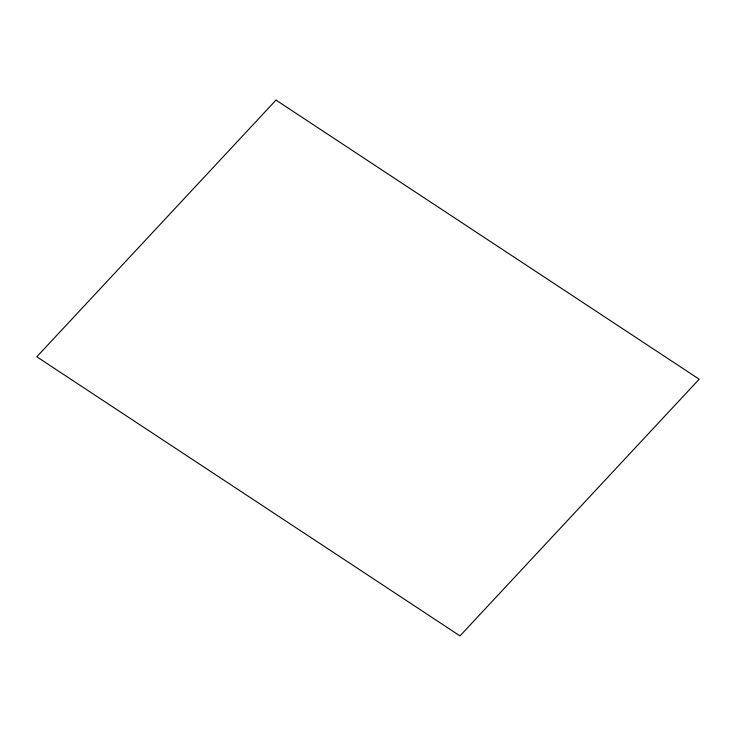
<?xml version="1.0" encoding="UTF-8"?>
<svg xmlns="http://www.w3.org/2000/svg" width="736" height="736" viewBox="0 0 736 736"><rect width="100%" height="100%" fill="white"/><g stroke="black" fill="none" stroke-linecap="round" stroke-linejoin="round"><path stroke-width="1.1" d="M276 100.114L36.8 356.794L460 635.886L699.2 379.206L276 100.114"/></g></svg>
